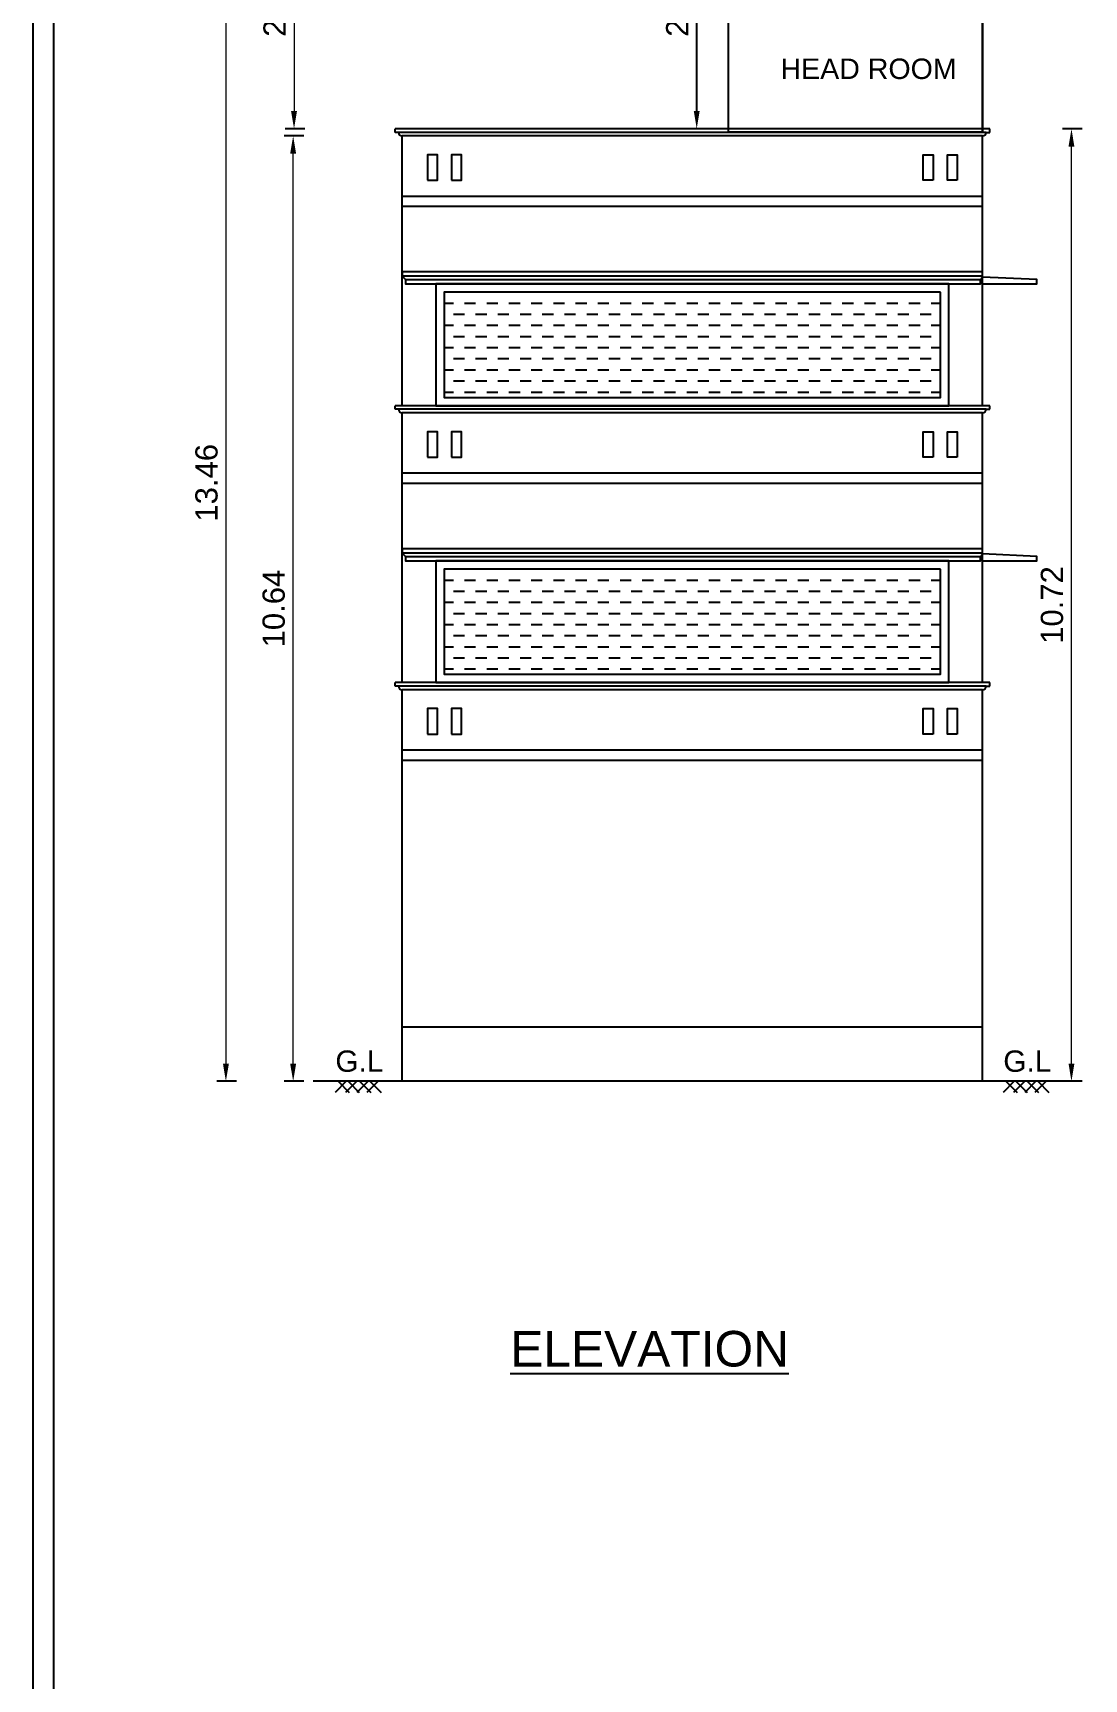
# Model space of a CAD drawing. Header units: metres. Extents: x 0 to 107, y 0 to 69.
# Drawn here: x 0 to 11.83, y 40.67 to 59.19 of the extents above; entities that cross this region are included whole.
import ezdxf

# ---------------------------------------------------------------- set-up
doc = ezdxf.new("R2010")
doc.units = ezdxf.units.M
doc.header["$LTSCALE"] = 0.2
doc.header["$MEASUREMENT"] = 0
doc.header["$PDMODE"] = 2
doc.layers.get('0').update_dxf_attribs({"lineweight": 15})
doc.layers.add('BLK_1_ROOF_WATER_TANK_HT', color=232, linetype='Continuous')
doc.styles.get("Standard").update_dxf_attribs({"font": 'arial.ttf', "height": 0.25})
doc.dimstyles.get("Standard").update_dxf_attribs({"dimtxt": 0.23, "dimasz": 0.2, "dimexe": 0.12, "dimexo": 0.0625, "dimgap": 0.09, "dimtad": 1, "dimtih": 1, "dimtoh": 1, "dimzin": 1, "dimdsep": 46, "dimtxsty": 'Standard', "dimcen": 0.09, "dimazin": 0, "dimtfac": 1, "dimtix": 1, "dimtofl": 0, "dimtmove": 0, "dimatfit": 0, "dimfxl": 0, "dimtolj": 1, "dimtzin": 0, "dimarcsym": 0})

# ---------------------------------------------------------------- blocks, each defined once
blk = doc.blocks.new('*D60')
at = {"color": 0, "lineweight": -2, "ltscale": 4}
for p, q in [((2.291, 60.86), (2.071, 60.86)), ((2.291, 47.395), (2.071, 47.395))]:
    blk.add_line(p, q, dxfattribs=at)
at = {"ltscale": 4}
blk.add_line((2.171, 60.66), (2.171, 47.595), dxfattribs=at)
for points in [[(2.138, 60.66), (2.205, 60.66), (2.171, 60.86)], [(2.138, 47.595), (2.205, 47.595), (2.171, 47.395)]]:
    blk.add_solid(points, dxfattribs=at)
at = {"layer": 'Defpoints', "color": 0, "ltscale": 4}
for p in [(7.824, 60.86), (2.171, 47.395), (7.824, 47.395)]:
    blk.add_point(p, dxfattribs=at)
at = {"color": 0, "ltscale": 4, "insert": (1.954, 54.128), "char_height": 0.25, "attachment_point": 5, "rotation": 90}
blk.add_mtext('\\A1;13.46', dxfattribs=at)
blk = doc.blocks.new('*D61')
at = {"color": 0, "lineweight": -2, "ltscale": 4}
for p, q in [((3.048, 58.03), (2.828, 58.03)), ((3.048, 47.395), (2.828, 47.395))]:
    blk.add_line(p, q, dxfattribs=at)
at = {"ltscale": 4}
blk.add_line((2.928, 47.595), (2.928, 57.83), dxfattribs=at)
for points in [[(2.894, 57.83), (2.961, 57.83), (2.928, 58.03)], [(2.894, 47.595), (2.961, 47.595), (2.928, 47.395)]]:
    blk.add_solid(points, dxfattribs=at)
at = {"layer": 'Defpoints', "color": 0, "ltscale": 4}
for p in [(2.928, 58.03), (6.547, 58.03), (6.547, 47.395)]:
    blk.add_point(p, dxfattribs=at)
at = {"color": 0, "ltscale": 4, "insert": (2.71, 52.713), "char_height": 0.25, "attachment_point": 5, "rotation": 90}
blk.add_mtext('\\A1;10.64', dxfattribs=at)
blk = doc.blocks.new('*D62')
at = {"color": 0, "lineweight": -2, "ltscale": 4}
for p, q in [((11.804, 58.11), (11.584, 58.11)), ((11.804, 47.395), (11.584, 47.395))]:
    blk.add_line(p, q, dxfattribs=at)
at = {"ltscale": 4}
blk.add_line((11.684, 47.595), (11.684, 57.91), dxfattribs=at)
for points in [[(11.651, 57.91), (11.717, 57.91), (11.684, 58.11)], [(11.651, 47.595), (11.717, 47.595), (11.684, 47.395)]]:
    blk.add_solid(points, dxfattribs=at)
at = {"layer": 'Defpoints', "color": 0, "ltscale": 4}
for p in [(11.684, 58.11), (16.273, 58.11), (16.273, 47.395)]:
    blk.add_point(p, dxfattribs=at)
at = {"color": 0, "ltscale": 4, "insert": (11.466, 52.753), "char_height": 0.25, "attachment_point": 5, "rotation": 90}
blk.add_mtext('\\A1;10.72', dxfattribs=at)
blk = doc.blocks.new('*D63')
at = {"color": 0, "lineweight": -2, "ltscale": 4}
for p, q in [((3.058, 60.86), (2.838, 60.86)), ((3.058, 58.11), (2.838, 58.11))]:
    blk.add_line(p, q, dxfattribs=at)
at = {"ltscale": 4}
blk.add_line((2.938, 60.66), (2.938, 58.31), dxfattribs=at)
for points in [[(2.904, 60.66), (2.971, 60.66), (2.938, 60.86)], [(2.904, 58.31), (2.971, 58.31), (2.938, 58.11)]]:
    blk.add_solid(points, dxfattribs=at)
at = {"layer": 'Defpoints', "color": 0, "ltscale": 4}
for p in [(7.824, 60.86), (2.938, 58.11), (7.824, 58.11)]:
    blk.add_point(p, dxfattribs=at)
at = {"color": 0, "ltscale": 4, "insert": (2.72, 59.485), "char_height": 0.25, "attachment_point": 5, "rotation": 90}
blk.add_mtext('\\A1;2.75', dxfattribs=at)
blk = doc.blocks.new('*D116')
at = {"layer": 'BLK_1_ROOF_WATER_TANK_HT', "color": 235, "lineweight": -2, "ltscale": 4}
for p, q in [((7.588, 60.86), (7.368, 60.86)), ((7.588, 58.11), (7.368, 58.11))]:
    blk.add_line(p, q, dxfattribs=at)
at = {"layer": 'BLK_1_ROOF_WATER_TANK_HT', "color": 235, "ltscale": 4}
blk.add_line((7.468, 58.31), (7.468, 60.66), dxfattribs=at)
for points in [[(7.435, 60.66), (7.501, 60.66), (7.468, 60.86)], [(7.435, 58.31), (7.501, 58.31), (7.468, 58.11)]]:
    blk.add_solid(points, dxfattribs=at)
at = {"layer": 'Defpoints', "color": 0, "ltscale": 4}
for p in [(7.468, 60.86), (8.217, 60.86), (8.217, 58.11)]:
    blk.add_point(p, dxfattribs=at)
at = {"layer": 'BLK_1_ROOF_WATER_TANK_HT', "color": 235, "ltscale": 4, "insert": (7.25, 59.485), "char_height": 0.25, "attachment_point": 5, "rotation": 90}
blk.add_mtext('\\A1;2.75', dxfattribs=at)

msp = doc.modelspace()

# ---------------------------------------------------------------- hatches: boundary and pattern name
at = {"lineweight": 25, "ltscale": 4}
h = msp.add_hatch(dxfattribs=at)
h.set_pattern_fill('DASH')
h.set_pattern_definition([(0, (-5821.01909, -1289.97606), (0.125, 0.125), [0.125, -0.125])])
h.paths.add_polyline_path([(10.211, 55.089), (10.211, 56.272), (4.628, 56.272), (4.628, 55.089)])
h = msp.add_hatch(dxfattribs=at)
h.set_pattern_fill('DASH')
h.set_pattern_definition([(0, (-5821.01909, -1293.09106), (0.125, 0.125), [0.125, -0.125])])
h.paths.add_polyline_path([(10.211, 51.974), (10.211, 53.157), (4.628, 53.157), (4.628, 51.974)])

# ---------------------------------------------------------------- linework, layer by layer
at = {"color": 7, "lineweight": 25, "ltscale": 4}
for p, q in [((7.824, 58.07), (7.824, 59.67)), ((10.684, 58.07), (10.684, 59.67))]:
    msp.add_line(p, q, dxfattribs=at)
at = {"color": 7, "lineweight": 25}
for p, q in [((10.764, 58.11), (4.074, 58.11)), ((4.074, 58.07), (4.074, 58.11)), ((4.114, 58.07), (4.074, 58.07)), ((10.724, 58.07), (4.114, 58.07)), ((4.154, 54.995), (4.154, 58.03)), ((10.684, 58.03), (4.154, 58.03)), ((10.684, 54.995), (10.684, 58.03)), ((10.724, 58.07), (10.764, 58.07)), ((10.724, 58.07), (10.764, 58.07)), ((10.764, 58.07), (10.764, 58.11)), ((10.764, 58.07), (10.764, 58.11)), ((10.684, 57.35), (4.154, 57.35)), ((10.684, 57.235), (4.154, 57.235)), ((10.684, 56.451), (4.154, 56.451)), ((4.19, 56.415), (10.659, 56.415)), ((10.764, 54.995), (4.074, 54.995)), ((4.074, 54.955), (4.074, 54.995)), ((4.114, 54.955), (4.074, 54.955)), ((10.724, 54.955), (4.114, 54.955)), ((4.154, 51.88), (4.154, 54.915)), ((10.684, 54.915), (4.154, 54.915)), ((10.684, 51.88), (10.684, 54.915)), ((10.724, 54.955), (10.764, 54.955)), ((10.724, 54.955), (10.764, 54.955)), ((10.764, 54.955), (10.764, 54.995)), ((10.764, 54.955), (10.764, 54.995)), ((10.684, 54.235), (4.154, 54.235)), ((10.684, 54.12), (4.154, 54.12)), ((10.684, 53.336), (4.154, 53.336)), ((4.19, 53.3), (10.659, 53.3)), ((10.764, 51.88), (4.074, 51.88)), ((4.074, 51.84), (4.074, 51.88)), ((10.764, 51.84), (10.764, 51.88)), ((10.764, 51.84), (10.764, 51.88)), ((4.114, 51.84), (4.074, 51.84)), ((10.724, 51.84), (4.114, 51.84)), ((10.684, 51.8), (4.154, 51.8)), ((4.154, 47.395), (4.154, 51.8)), ((10.684, 47.395), (10.684, 51.8)), ((10.724, 51.84), (10.764, 51.84)), ((10.724, 51.84), (10.764, 51.84)), ((10.684, 51.12), (4.154, 51.12)), ((10.684, 51.005), (4.154, 51.005)), ((10.684, 48.005), (4.154, 48.005)), ((11.684, 47.395), (3.154, 47.395)), ((3.526, 47.395), (3.4, 47.269)), ((3.433, 47.395), (3.559, 47.269)), ((3.644, 47.395), (3.518, 47.269)), ((3.546, 47.395), (3.672, 47.269)), ((3.771, 47.395), (3.645, 47.269)), ((3.673, 47.395), (3.8, 47.269)), ((3.884, 47.395), (3.758, 47.269)), ((3.791, 47.395), (3.917, 47.269)), ((11.04, 47.395), (10.914, 47.269)), ((10.947, 47.395), (11.073, 47.269)), ((11.158, 47.395), (11.032, 47.269)), ((11.06, 47.395), (11.186, 47.269)), ((11.285, 47.395), (11.159, 47.269)), ((11.187, 47.395), (11.314, 47.269)), ((11.398, 47.395), (11.272, 47.269)), ((11.305, 47.395), (11.431, 47.269))]:
    msp.add_line(p, q, dxfattribs=at)
for points in [[(68.797, 69.123), (0, 69.123), (0, 0), (68.797, 0)], [(68.567, 68.894), (0.23, 68.894), (0.23, 0.23), (68.567, 0.23)], [(7.824, 60.86), (10.684, 60.86), (10.684, 58.071), (7.824, 58.071)], [(4.44, 57.531), (4.551, 57.531), (4.551, 57.817), (4.44, 57.817)], [(4.44, 57.531), (4.551, 57.531), (4.551, 57.817), (4.44, 57.817)], [(4.711, 57.531), (4.822, 57.531), (4.822, 57.817), (4.711, 57.817)], [(4.711, 57.531), (4.822, 57.531), (4.822, 57.817), (4.711, 57.817)], [(10.128, 57.531), (10.017, 57.531), (10.017, 57.817), (10.128, 57.817)], [(10.128, 57.531), (10.017, 57.531), (10.017, 57.817), (10.128, 57.817)], [(10.399, 57.531), (10.288, 57.531), (10.288, 57.817), (10.399, 57.817)], [(10.399, 57.531), (10.288, 57.531), (10.288, 57.817), (10.399, 57.817)], [(4.44, 54.416), (4.551, 54.416), (4.551, 54.702), (4.44, 54.702)], [(4.44, 54.416), (4.551, 54.416), (4.551, 54.702), (4.44, 54.702)], [(4.711, 54.416), (4.822, 54.416), (4.822, 54.702), (4.711, 54.702)], [(4.711, 54.416), (4.822, 54.416), (4.822, 54.702), (4.711, 54.702)], [(10.128, 54.416), (10.017, 54.416), (10.017, 54.702), (10.128, 54.702)], [(10.128, 54.416), (10.017, 54.416), (10.017, 54.702), (10.128, 54.702)], [(10.399, 54.416), (10.288, 54.416), (10.288, 54.702), (10.399, 54.702)], [(10.399, 54.416), (10.288, 54.416), (10.288, 54.702), (10.399, 54.702)], [(4.44, 51.301), (4.551, 51.301), (4.551, 51.587), (4.44, 51.587)], [(4.44, 51.301), (4.551, 51.301), (4.551, 51.587), (4.44, 51.587)], [(4.711, 51.301), (4.822, 51.301), (4.822, 51.587), (4.711, 51.587)], [(4.711, 51.301), (4.822, 51.301), (4.822, 51.587), (4.711, 51.587)], [(10.128, 51.301), (10.017, 51.301), (10.017, 51.587), (10.128, 51.587)], [(10.128, 51.301), (10.017, 51.301), (10.017, 51.587), (10.128, 51.587)], [(10.399, 51.301), (10.288, 51.301), (10.288, 51.587), (10.399, 51.587)], [(10.399, 51.301), (10.288, 51.301), (10.288, 51.587), (10.399, 51.587)]]:
    msp.add_lwpolyline(points, close=True, dxfattribs=at)
for points in [[(4.19, 56.365), (10.659, 56.365), (10.659, 56.415), (10.684, 56.44), (10.684, 56.501), (4.154, 56.501), (4.154, 56.451), (4.19, 56.415), (4.19, 56.365), (4.19, 56.365)], [(10.684, 56.365), (11.294, 56.365), (11.294, 56.415), (10.684, 56.442)], [(4.19, 53.25), (10.659, 53.25), (10.659, 53.3), (10.684, 53.325), (10.684, 53.386), (4.154, 53.386), (4.154, 53.336), (4.19, 53.3), (4.19, 53.25), (4.19, 53.25)], [(10.684, 53.25), (11.294, 53.25), (11.294, 53.3), (10.684, 53.327)]]:
    msp.add_lwpolyline(points, dxfattribs=at)
at = {"color": 7, "lineweight": 25, "ltscale": 4}
for points in [[(10.304, 56.365), (4.534, 56.365), (4.534, 54.995), (10.304, 54.995)], [(10.211, 56.272), (4.628, 56.272), (4.628, 55.089), (10.211, 55.089)], [(10.304, 53.25), (4.534, 53.25), (4.534, 51.88), (10.304, 51.88)], [(10.211, 53.157), (4.628, 53.157), (4.628, 51.974), (10.211, 51.974)]]:
    msp.add_lwpolyline(points, close=True, dxfattribs=at)
at = {"color": 7, "lineweight": 25}
for centre, start, end in [((4.154, 58.07), 180, 270), ((10.684, 58.07), 270, 0), ((4.154, 54.955), 180, 270), ((10.684, 54.955), 270, 0), ((4.154, 51.84), 180, 270), ((10.684, 51.84), 270, 0)]:
    msp.add_arc(centre, 0.04, start, end, dxfattribs=at)

# ---------------------------------------------------------------- texts
at = {"color": 7, "linetype": 'Continuous', "lineweight": 5, "ltscale": 4, "insert": (8.411, 58.9), "char_height": 0.22, "attachment_point": 1}
msp.add_mtext_dynamic_manual_height_columns('{\\H1.0455x;HEAD ROOM}', width=1.99662, gutter_width=1.1, heights=[0], dxfattribs=at)
at = {"color": 7, "lineweight": 25, "attachment_point": 1}
for s, insert, char_height, width in [('G.L', (3.403, 47.742), 0.24, 0.48304), ('G.L', (10.917, 47.742), 0.24, 0.48304), ('{\\LELEVATION}', (5.37, 44.587), 0.4, 3.56389)]:
    msp.add_mtext(s, dxfattribs=dict(at, insert=insert, char_height=char_height, width=width))

# ---------------------------------------------------------------- dimensions: what is measured, and where the dimension line sits
at = {"ltscale": 4}
for base, p1, p2, picture, middle in [((2.1713, 47.3955), (7.8237, 60.8603), (7.8237, 47.3955), '*D60', (1.9535, 54.1279)), ((2.938, 58.11), (7.824, 60.86), (7.824, 58.11), '*D63', (2.72, 59.485)), ((2.927810332, 58.030471471), (6.547446552, 47.395471471), (6.547446552, 58.030471471), '*D61', (2.710167085, 52.712971471)), ((11.683964236, 58.110471471), (16.273465141, 47.395471471), (16.273465141, 58.110471471), '*D62', (11.466320989, 52.752971471))]:
    dim = msp.add_linear_dim(base=base, p1=p1, p2=p2, angle=90, dimstyle='Standard', override={"dimtxt": 0.25, "dimexe": 0.1, "dimtih": 0, "dimtoh": 0, "dimclrd": 256, "dimlwd": 65535, "dimarcsym": 2}, dxfattribs=at)
    dim.commit()
    dim.dimension.update_dxf_attribs({"geometry": picture, "text_midpoint": middle})
at = {"layer": 'BLK_1_ROOF_WATER_TANK_HT', "color": 235, "ltscale": 4}
dim = msp.add_linear_dim(base=(7.468, 60.86), p1=(8.217, 58.11), p2=(8.217, 60.86), angle=90, dimstyle='Standard', override={"dimtxt": 0.25, "dimexe": 0.1, "dimtih": 0, "dimtoh": 0, "dimclrd": 235, "dimclre": 235, "dimclrt": 235, "dimlwd": 65535, "dimarcsym": 2}, dxfattribs=at)
dim.commit()
dim.dimension.update_dxf_attribs({"geometry": '*D116', "text_midpoint": (7.25, 59.485)})

doc.saveas('drawing.dxf')
